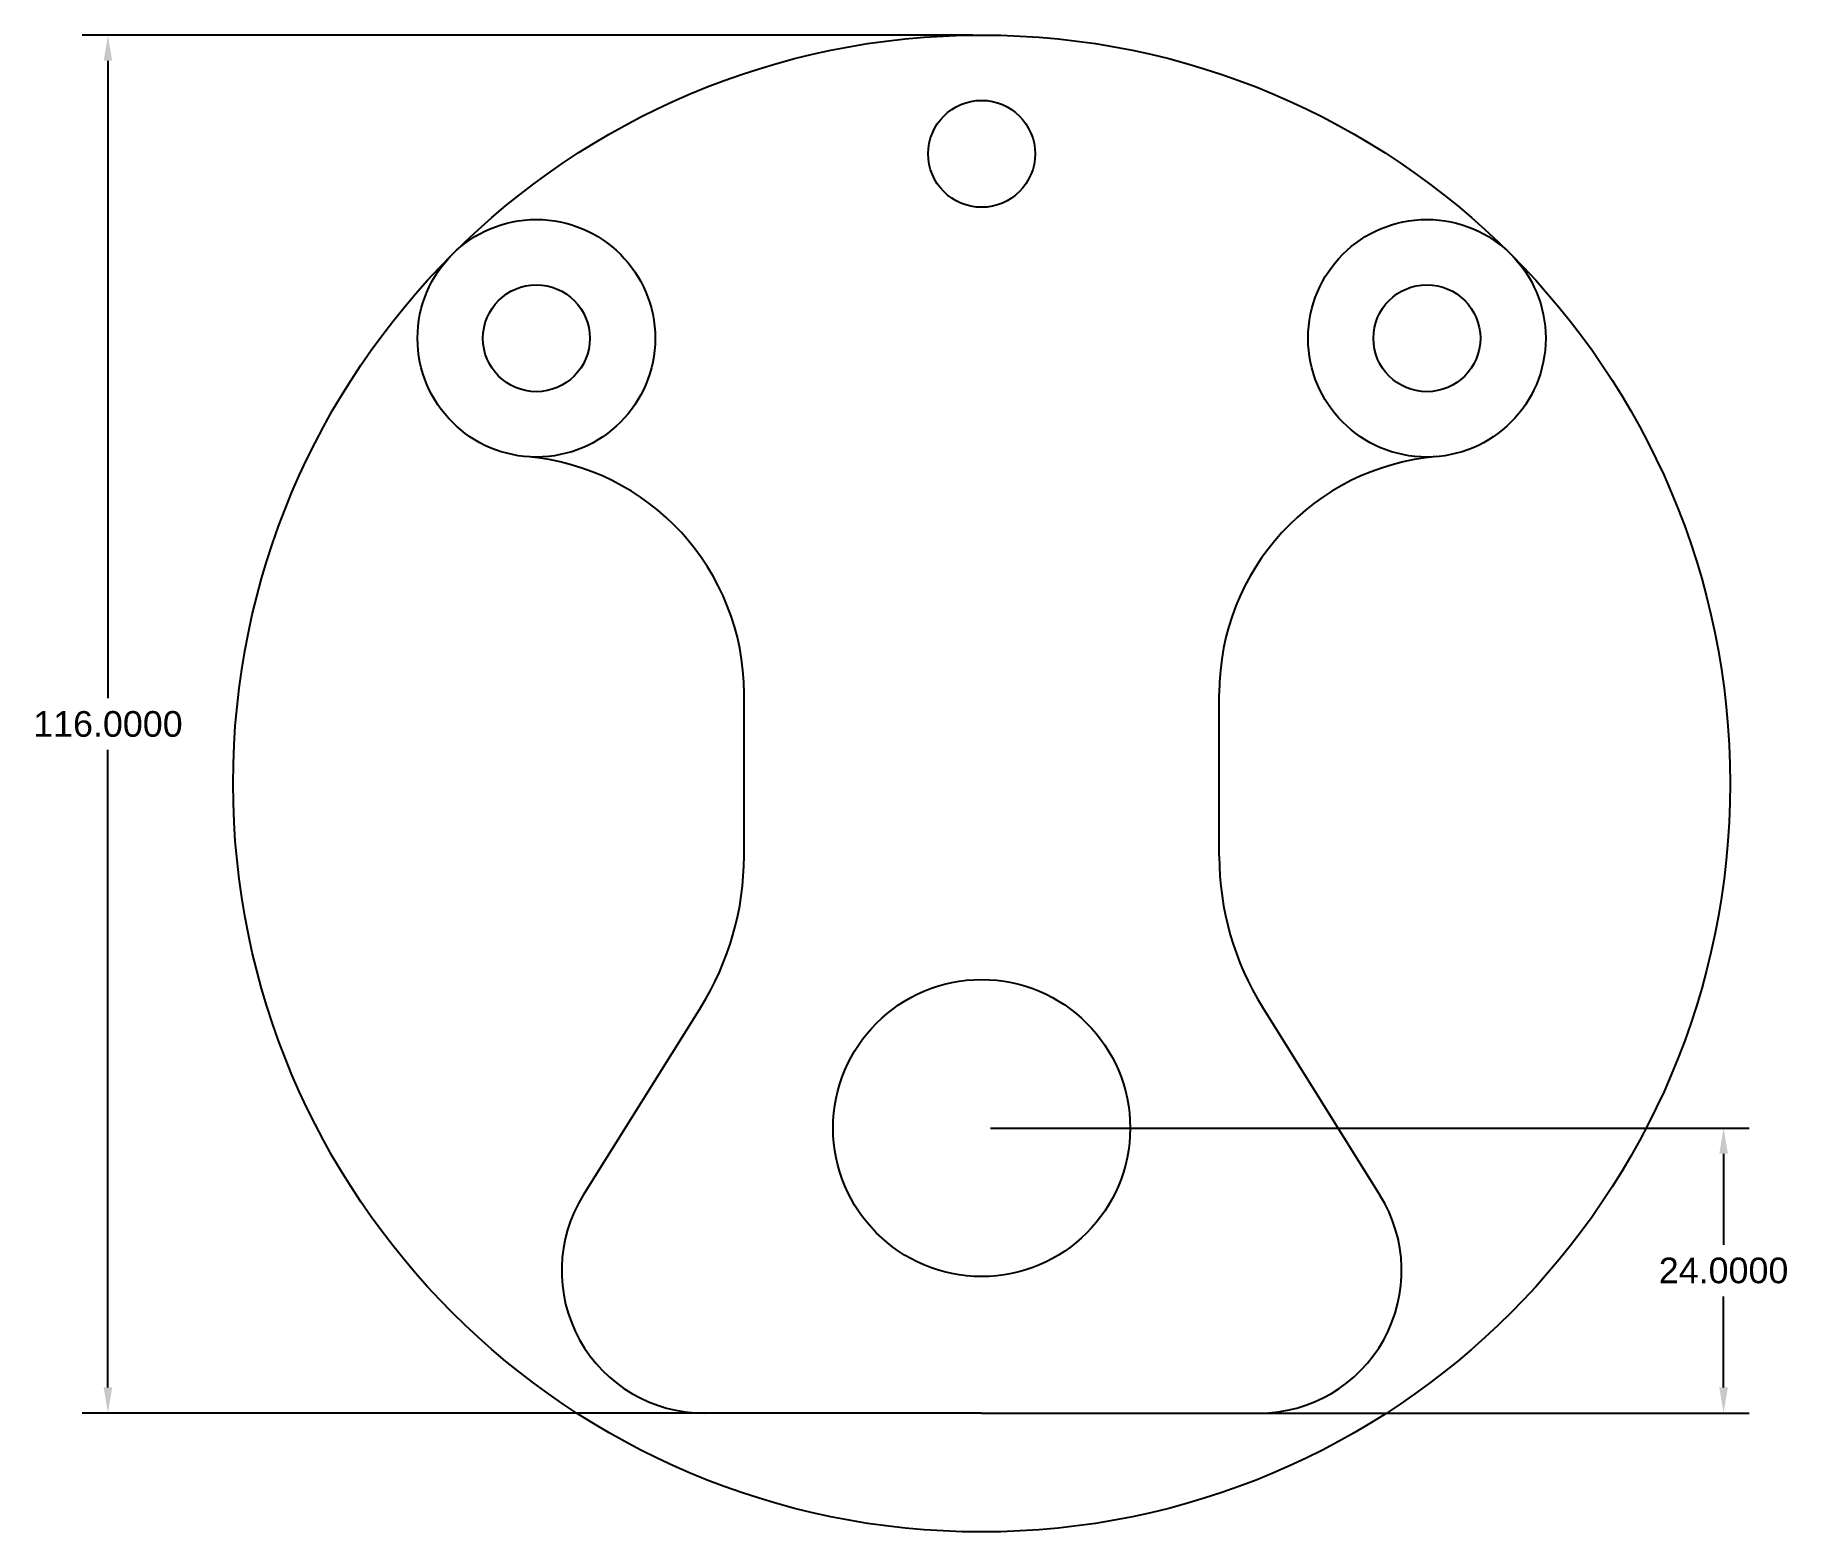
# Model space of a CAD drawing. Header units: inches. Extents: x -80 to 68, y -63 to 63.
import ezdxf

# ---------------------------------------------------------------- set-up
doc = ezdxf.new("R2010")
doc.units = ezdxf.units.IN
doc.header["$MEASUREMENT"] = 0
doc.styles.get("Standard").update_dxf_attribs({"font": 'arial.ttf'})
doc.dimstyles.get("Standard").update_dxf_attribs({"dimtxt": 0.18, "dimasz": 0.18, "dimexe": 0.18, "dimexo": 0.0625, "dimgap": 0.09, "dimtad": 0, "dimtih": 1, "dimtoh": 1, "dimdec": 4, "dimzin": 0, "dimdsep": 46, "dimtxsty": 'Standard', "dimcen": 0.09, "dimadec": 0, "dimazin": 0, "dimtfac": 1, "dimtdec": 4, "dimtofl": 0, "dimtmove": 0, "dimatfit": 3, "dimfxl": 1, "dimtolj": 1, "dimtzin": 0, "dimarcsym": 0})

# ---------------------------------------------------------------- blocks, each defined once
blk = doc.blocks.new('*D2')
at = {"color": 0, "lineweight": -2, "transparency": 16777216}
for p, q in [((-0.75, 63), (-75.7, 63)), ((-73.54, 60.84), (-73.54, 7.18)), ((-73.54, -50.84), (-73.54, 2.82)), ((-0.75, -53), (-75.7, -53))]:
    blk.add_line(p, q, dxfattribs=at)
at = {"color": 0, "transparency": 16777216}
for points in [[(-73.9, 60.84), (-73.18, 60.84), (-73.54, 63)], [(-73.9, -50.84), (-73.18, -50.84), (-73.54, -53)]]:
    blk.add_solid(points, dxfattribs=at)
at = {"layer": 'Defpoints', "color": 0, "transparency": 16777216}
for p in [(-73.54, 63), (0, 63), (0, -53)]:
    blk.add_point(p, dxfattribs=at)
at = {"color": 0, "transparency": 16777216, "insert": (-73.54, 5), "char_height": 2.16, "attachment_point": 5}
blk.add_mtext('\\A1;116.0000', dxfattribs=at)
blk = doc.blocks.new('*D3')
at = {"color": 0, "lineweight": -2, "transparency": 16777216}
for p, q in [((0.75, -29), (64.61, -29)), ((62.45, -31.16), (62.45, -38.82)), ((62.45, -50.84), (62.45, -43.18)), ((0.75, -53), (64.61, -53))]:
    blk.add_line(p, q, dxfattribs=at)
at = {"color": 0, "transparency": 16777216}
for points in [[(62.09, -31.16), (62.81, -31.16), (62.45, -29)], [(62.09, -50.84), (62.81, -50.84), (62.45, -53)]]:
    blk.add_solid(points, dxfattribs=at)
at = {"layer": 'Defpoints', "color": 0, "transparency": 16777216}
for p in [(0, -29), (0, -53), (62.45, -53)]:
    blk.add_point(p, dxfattribs=at)
at = {"color": 0, "transparency": 16777216, "insert": (62.45, -41), "char_height": 2.16, "attachment_point": 5}
blk.add_mtext('\\A1;24.0000', dxfattribs=at)

msp = doc.modelspace()

# ---------------------------------------------------------------- linework, layer by layer
for p, q in [((-20, -6.11689), (-20, 7.58297)), ((20, -6.11689), (20, 7.58297)), ((-23.64804, -18.83687), (-33.52501, -34.64001)), ((23.64804, -18.83687), (33.52501, -34.64001)), ((0, -53), (-23.34903, -53)), ((0, -53), (23.34903, -53))]:
    msp.add_line(p, q)
for centre, radius in [((0, 0), 63), ((0, 53), 4.5), ((-37.47666, 37.47666), 10), ((37.47666, 37.47666), 10), ((-37.47666, 37.47666), 4.5), ((37.47666, 37.47666), 4.5), ((0, -29), 12.5)]:
    msp.add_circle(centre, radius)
for centre, radius, start, end in [((-40, 7.58297), 20, 0, 85.1750738), ((40, 7.58297), 20, 94.8249262, 180), ((-44, -6.11689), 24, 327.9946168, 0), ((44, -6.11689), 24, 180, 212.0053832), ((-23.34903, -41), 12, 147.9946168, 270), ((23.34903, -41), 12, 270, 32.0053832)]:
    msp.add_arc(centre, radius, start, end)

# ---------------------------------------------------------------- dimensions: what is measured, and where the dimension line sits
for base, p1, p2, picture, middle in [((-73.5406, 63), (0, -53), (0, 63), '*D2', (-73.5406, 5)), ((62.44855, -53), (0, -29), (0, -53), '*D3', (62.44855, -41))]:
    dim = msp.add_linear_dim(base=base, p1=p1, p2=p2, angle=90, dimstyle='Standard', override={"dimscale": 12})
    dim.commit()
    dim.dimension.update_dxf_attribs({"geometry": picture, "text_midpoint": middle})

doc.saveas('drawing.dxf')
